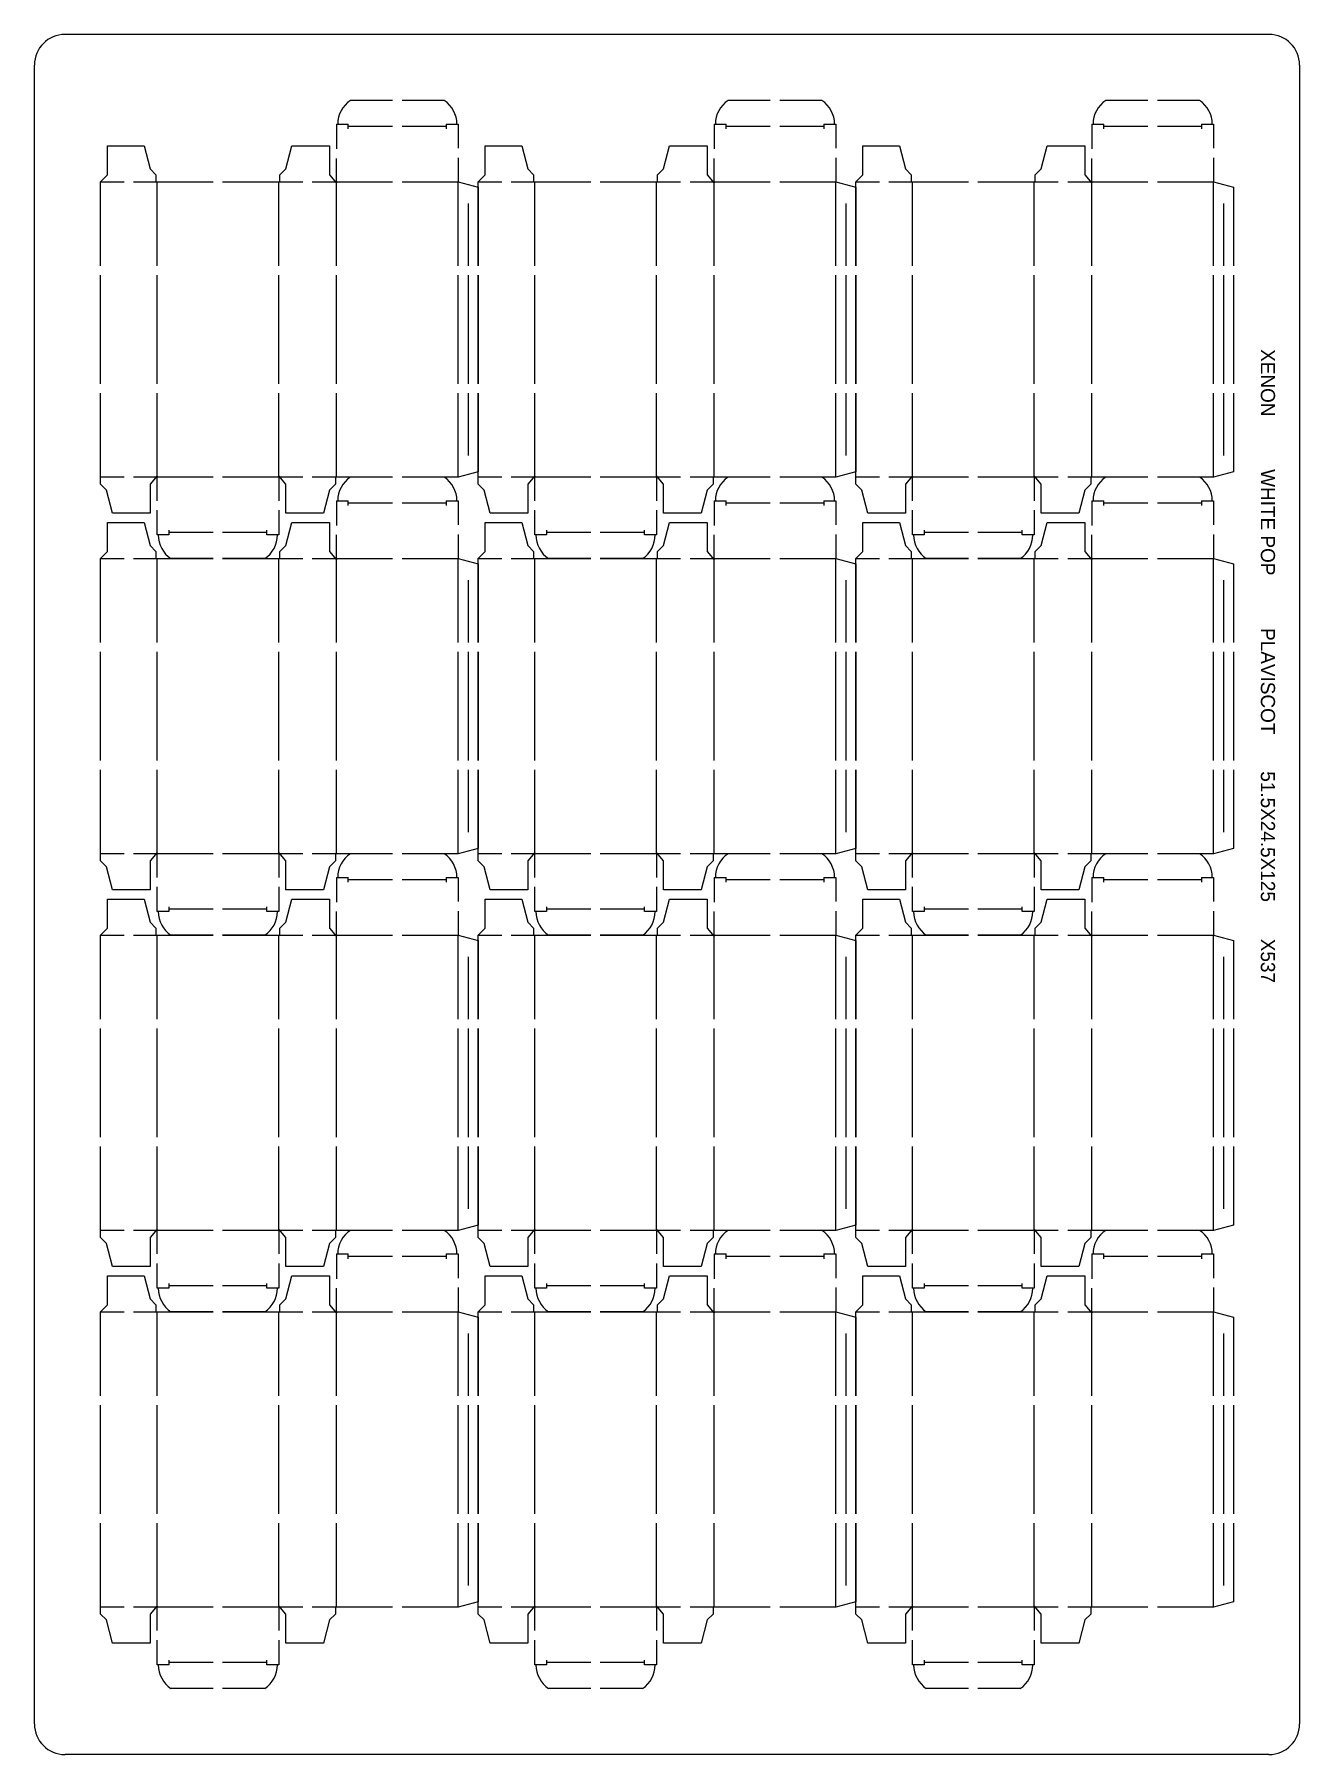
# Model space of a CAD drawing. Header units: inches. Extents: x 474 to 1010, y -484 to 244.
import ezdxf

# ---------------------------------------------------------------- set-up
doc = ezdxf.new("R2010")
doc.units = ezdxf.units.IN
doc.header["$MEASUREMENT"] = 0

msp = doc.modelspace()

# ---------------------------------------------------------------- linework, layer by layer
for p, q in [((996.68, 244.03), (486.68, 244.03)), ((473.68, -471.47), (473.68, 231.03)), ((1009.68, 231.03), (1009.68, -471.47)), ((625.43, 216.03), (607.55, 216.03)), ((647.32, 216.03), (629.43, 216.03)), ((785.43, 216.03), (767.55, 216.03)), ((807.32, 216.03), (789.43, 216.03)), ((945.43, 216.03), (927.55, 216.03)), ((967.32, 216.03), (949.43, 216.03)), ((601.68, 206.03), (601.68, 195.53)), ((601.68, 206.03), (606.68, 206.03)), ((606.68, 204.03), (606.68, 206.03)), ((625.43, 205.03), (606.68, 205.03)), ((606.68, 205.03), (606.68, 205.03)), ((648.18, 205.03), (629.43, 205.03)), ((648.18, 206.03), (653.18, 206.03)), ((648.18, 206.03), (648.18, 204.03)), ((653.18, 206.03), (653.18, 195.78)), ((761.68, 206.03), (761.68, 195.53)), ((761.68, 206.03), (766.68, 206.03)), ((766.68, 204.03), (766.68, 206.03)), ((785.43, 205.03), (766.68, 205.03)), ((766.68, 205.03), (766.68, 205.03)), ((808.18, 205.03), (789.43, 205.03)), ((808.18, 206.03), (813.18, 206.03)), ((808.18, 206.03), (808.18, 204.03)), ((813.18, 206.03), (813.18, 195.78)), ((921.68, 206.03), (926.68, 206.03)), ((921.68, 206.03), (921.68, 195.53)), ((926.68, 204.03), (926.68, 206.03)), ((926.68, 205.03), (926.68, 205.03)), ((945.43, 205.03), (926.68, 205.03)), ((968.18, 205.03), (949.43, 205.03)), ((968.18, 206.03), (968.18, 204.03)), ((968.18, 206.03), (973.18, 206.03)), ((973.18, 206.03), (973.18, 195.78)), ((504.68, 196.78), (520.16, 196.78)), ((504.68, 184.53), (504.68, 196.78)), ((520.16, 196.78), (522.68, 187.03)), ((580.18, 187.03), (582.71, 196.78)), ((582.71, 196.78), (598.68, 196.78)), ((598.68, 196.78), (598.68, 184.53)), ((664.68, 196.78), (680.16, 196.78)), ((664.68, 184.53), (664.68, 196.78)), ((680.16, 196.78), (682.68, 187.03)), ((740.18, 187.03), (742.71, 196.78)), ((742.71, 196.78), (758.68, 196.78)), ((758.68, 196.78), (758.68, 184.53)), ((824.68, 184.53), (824.68, 196.78)), ((824.68, 196.78), (840.16, 196.78)), ((840.16, 196.78), (842.68, 187.03)), ((900.18, 187.03), (902.71, 196.78)), ((902.71, 196.78), (918.68, 196.78)), ((918.68, 196.78), (918.68, 184.53)), ((601.68, 181.03), (601.68, 191.53)), ((653.18, 191.78), (653.18, 181.53)), ((761.68, 181.03), (761.68, 191.53)), ((813.18, 191.78), (813.18, 181.53)), ((921.68, 181.03), (921.68, 191.53)), ((973.18, 191.78), (973.18, 181.53)), ((501.68, 181.53), (504.68, 184.53)), ((522.68, 187.03), (525.18, 184.53)), ((525.18, 184.53), (525.18, 181.53)), ((577.68, 184.53), (580.18, 187.03)), ((577.68, 181.53), (577.68, 184.53)), ((598.68, 184.53), (601.68, 181.03)), ((661.68, 181.53), (664.68, 184.53)), ((682.68, 187.03), (685.18, 184.53)), ((685.18, 184.53), (685.18, 181.53)), ((737.68, 184.53), (740.18, 187.03)), ((737.68, 181.53), (737.68, 184.53)), ((758.68, 184.53), (761.68, 181.03)), ((821.68, 181.53), (824.68, 184.53)), ((842.68, 187.03), (845.18, 184.53)), ((845.18, 184.53), (845.18, 181.53)), ((897.68, 184.53), (900.18, 187.03)), ((897.68, 181.53), (897.68, 184.53)), ((918.68, 184.53), (921.68, 181.03)), ((501.68, 146.03), (501.68, 181.53)), ((501.68, 181.53), (511.68, 181.53)), ((515.68, 181.53), (525.68, 181.53)), ((525.68, 146.03), (525.68, 181.53)), ((525.68, 181.53), (549.43, 181.53)), ((553.43, 181.53), (577.18, 181.53)), ((577.18, 146.03), (577.18, 181.53)), ((577.18, 181.53), (587.43, 181.53)), ((591.43, 181.53), (601.68, 181.53)), ((601.68, 146.03), (601.68, 181.53)), ((601.68, 181.53), (625.43, 181.53)), ((629.43, 181.53), (653.18, 181.53)), ((653.18, 146.03), (653.18, 181.53)), ((653.18, 181.53), (661.68, 179.33)), ((661.68, 146.03), (661.68, 181.53)), ((661.68, 181.53), (671.68, 181.53)), ((661.68, 179.33), (661.68, 146.03)), ((675.68, 181.53), (685.68, 181.53)), ((685.68, 146.03), (685.68, 181.53)), ((685.68, 181.53), (709.43, 181.53)), ((713.43, 181.53), (737.18, 181.53)), ((737.18, 146.03), (737.18, 181.53)), ((737.18, 181.53), (747.43, 181.53)), ((751.43, 181.53), (761.68, 181.53)), ((761.68, 146.03), (761.68, 181.53)), ((761.68, 181.53), (785.43, 181.53)), ((789.43, 181.53), (813.18, 181.53)), ((813.18, 146.03), (813.18, 181.53)), ((813.18, 181.53), (821.68, 179.33)), ((821.68, 181.53), (831.68, 181.53)), ((821.68, 146.03), (821.68, 181.53)), ((821.68, 179.33), (821.68, 146.03)), ((835.68, 181.53), (845.68, 181.53)), ((845.68, 181.53), (869.43, 181.53)), ((845.68, 146.03), (845.68, 181.53)), ((873.43, 181.53), (897.18, 181.53)), ((897.18, 181.53), (907.43, 181.53)), ((897.18, 146.03), (897.18, 181.53)), ((911.43, 181.53), (921.68, 181.53)), ((921.68, 181.53), (945.43, 181.53)), ((921.68, 146.03), (921.68, 181.53)), ((949.43, 181.53), (973.18, 181.53)), ((973.18, 181.53), (981.68, 179.33)), ((973.18, 146.03), (973.18, 181.53)), ((981.68, 179.33), (981.68, 146.03)), ((657.43, 172.43), (657.43, 146.03)), ((817.43, 172.43), (817.43, 146.03)), ((977.43, 172.43), (977.43, 146.03)), ((501.68, 96.03), (501.68, 142.03)), ((525.68, 96.03), (525.68, 142.03)), ((577.18, 96.03), (577.18, 142.03)), ((601.68, 96.03), (601.68, 142.03)), ((653.18, 96.03), (653.18, 142.03)), ((657.43, 142.03), (657.43, 96.03)), ((661.68, 96.03), (661.68, 142.03)), ((661.68, 142.03), (661.68, 96.03)), ((685.68, 96.03), (685.68, 142.03)), ((737.18, 96.03), (737.18, 142.03)), ((761.68, 96.03), (761.68, 142.03)), ((813.18, 96.03), (813.18, 142.03)), ((817.43, 142.03), (817.43, 96.03)), ((821.68, 96.03), (821.68, 142.03)), ((821.68, 142.03), (821.68, 96.03)), ((845.68, 96.03), (845.68, 142.03)), ((897.18, 96.03), (897.18, 142.03)), ((921.68, 96.03), (921.68, 142.03)), ((973.18, 96.03), (973.18, 142.03)), ((977.43, 142.03), (977.43, 96.03)), ((981.68, 142.03), (981.68, 96.03)), ((501.68, 56.53), (501.68, 92.03)), ((525.68, 56.53), (525.68, 92.03)), ((577.18, 56.53), (577.18, 92.03)), ((601.68, 56.53), (601.68, 92.03)), ((653.18, 56.53), (653.18, 92.03)), ((657.43, 92.03), (657.43, 65.63)), ((661.68, 56.53), (661.68, 92.03)), ((661.68, 92.03), (661.68, 58.73)), ((685.68, 56.53), (685.68, 92.03)), ((737.18, 56.53), (737.18, 92.03)), ((761.68, 56.53), (761.68, 92.03)), ((813.18, 56.53), (813.18, 92.03)), ((817.43, 92.03), (817.43, 65.63)), ((821.68, 56.53), (821.68, 92.03)), ((821.68, 92.03), (821.68, 58.73)), ((845.68, 56.53), (845.68, 92.03)), ((897.18, 56.53), (897.18, 92.03)), ((921.68, 56.53), (921.68, 92.03)), ((973.18, 56.53), (973.18, 92.03)), ((977.43, 92.03), (977.43, 65.63)), ((981.68, 92.03), (981.68, 58.73)), ((661.68, 58.73), (653.18, 56.53)), ((821.68, 58.73), (813.18, 56.53)), ((981.68, 58.73), (973.18, 56.53)), ((511.68, 56.53), (501.68, 56.53)), ((501.68, 53.53), (501.68, 56.53)), ((504.18, 51.03), (501.68, 53.53)), ((506.71, 41.28), (504.18, 51.03)), ((525.68, 56.53), (515.68, 56.53)), ((525.68, 57.03), (522.68, 53.53)), ((522.68, 53.53), (522.68, 41.28)), ((525.68, 46.53), (525.68, 57.03)), ((549.43, 56.53), (525.68, 56.53)), ((577.18, 56.53), (553.43, 56.53)), ((577.18, 57.03), (577.18, 46.53)), ((580.18, 53.53), (577.18, 57.03)), ((587.43, 56.53), (577.18, 56.53)), ((580.18, 41.28), (580.18, 53.53)), ((601.68, 56.53), (591.43, 56.53)), ((598.68, 51.03), (596.16, 41.28)), ((601.18, 53.53), (598.68, 51.03)), ((601.18, 56.53), (601.18, 53.53)), ((625.43, 56.53), (601.68, 56.53)), ((625.43, 56.53), (607.55, 56.53)), ((653.18, 56.53), (629.43, 56.53)), ((647.32, 56.53), (629.43, 56.53)), ((671.68, 56.53), (661.68, 56.53)), ((661.68, 53.53), (661.68, 56.53)), ((664.18, 51.03), (661.68, 53.53)), ((666.71, 41.28), (664.18, 51.03)), ((685.68, 56.53), (675.68, 56.53)), ((685.68, 57.03), (682.68, 53.53)), ((682.68, 53.53), (682.68, 41.28)), ((685.68, 46.53), (685.68, 57.03)), ((709.43, 56.53), (685.68, 56.53)), ((737.18, 56.53), (713.43, 56.53)), ((737.18, 57.03), (737.18, 46.53)), ((740.18, 53.53), (737.18, 57.03)), ((747.43, 56.53), (737.18, 56.53)), ((740.18, 41.28), (740.18, 53.53)), ((761.68, 56.53), (751.43, 56.53)), ((758.68, 51.03), (756.16, 41.28)), ((761.18, 53.53), (758.68, 51.03)), ((761.18, 56.53), (761.18, 53.53)), ((785.43, 56.53), (761.68, 56.53)), ((785.43, 56.53), (767.55, 56.53)), ((813.18, 56.53), (789.43, 56.53)), ((807.32, 56.53), (789.43, 56.53)), ((821.68, 53.53), (821.68, 56.53)), ((831.68, 56.53), (821.68, 56.53)), ((824.18, 51.03), (821.68, 53.53)), ((826.71, 41.28), (824.18, 51.03)), ((845.68, 56.53), (835.68, 56.53)), ((845.68, 57.03), (842.68, 53.53)), ((842.68, 53.53), (842.68, 41.28)), ((845.68, 46.53), (845.68, 57.03)), ((869.43, 56.53), (845.68, 56.53)), ((897.18, 56.53), (873.43, 56.53)), ((900.18, 53.53), (897.18, 57.03)), ((897.18, 57.03), (897.18, 46.53)), ((907.43, 56.53), (897.18, 56.53)), ((900.18, 41.28), (900.18, 53.53)), ((921.68, 56.53), (911.43, 56.53)), ((918.68, 51.03), (916.16, 41.28)), ((921.18, 53.53), (918.68, 51.03)), ((921.18, 56.53), (921.18, 53.53)), ((945.43, 56.53), (921.68, 56.53)), ((945.43, 56.53), (927.55, 56.53)), ((973.18, 56.53), (949.43, 56.53)), ((967.32, 56.53), (949.43, 56.53)), ((601.68, 46.53), (601.68, 36.03)), ((601.68, 46.53), (606.68, 46.53)), ((606.68, 44.53), (606.68, 46.53)), ((625.43, 45.53), (606.68, 45.53)), ((606.68, 45.53), (606.68, 45.53)), ((648.18, 45.53), (629.43, 45.53)), ((648.18, 46.53), (653.18, 46.53)), ((648.18, 46.53), (648.18, 44.53)), ((653.18, 46.53), (653.18, 36.28)), ((761.68, 46.53), (761.68, 36.03)), ((761.68, 46.53), (766.68, 46.53)), ((766.68, 44.53), (766.68, 46.53)), ((785.43, 45.53), (766.68, 45.53)), ((766.68, 45.53), (766.68, 45.53)), ((808.18, 45.53), (789.43, 45.53)), ((808.18, 46.53), (813.18, 46.53)), ((808.18, 46.53), (808.18, 44.53)), ((813.18, 46.53), (813.18, 36.28)), ((921.68, 46.53), (921.68, 36.03)), ((921.68, 46.53), (926.68, 46.53)), ((926.68, 44.53), (926.68, 46.53)), ((945.43, 45.53), (926.68, 45.53)), ((926.68, 45.53), (926.68, 45.53)), ((968.18, 45.53), (949.43, 45.53)), ((968.18, 46.53), (973.18, 46.53)), ((968.18, 46.53), (968.18, 44.53)), ((973.18, 46.53), (973.18, 36.28)), ((504.68, 37.28), (520.16, 37.28)), ((504.68, 25.03), (504.68, 37.28)), ((522.68, 41.28), (506.71, 41.28)), ((520.16, 37.28), (522.68, 27.53)), ((525.68, 32.03), (525.68, 42.53)), ((577.18, 42.53), (577.18, 32.03)), ((596.16, 41.28), (580.18, 41.28)), ((580.18, 27.53), (582.71, 37.28)), ((582.71, 37.28), (598.68, 37.28)), ((598.68, 37.28), (598.68, 25.03)), ((664.68, 37.28), (680.16, 37.28)), ((664.68, 25.03), (664.68, 37.28)), ((682.68, 41.28), (666.71, 41.28)), ((680.16, 37.28), (682.68, 27.53)), ((685.68, 32.03), (685.68, 42.53)), ((737.18, 42.53), (737.18, 32.03)), ((756.16, 41.28), (740.18, 41.28)), ((740.18, 27.53), (742.71, 37.28)), ((742.71, 37.28), (758.68, 37.28)), ((758.68, 37.28), (758.68, 25.03)), ((824.68, 37.28), (840.16, 37.28)), ((824.68, 25.03), (824.68, 37.28)), ((842.68, 41.28), (826.71, 41.28)), ((840.16, 37.28), (842.68, 27.53)), ((845.68, 32.03), (845.68, 42.53)), ((897.18, 42.53), (897.18, 32.03)), ((916.16, 41.28), (900.18, 41.28)), ((900.18, 27.53), (902.71, 37.28)), ((902.71, 37.28), (918.68, 37.28)), ((918.68, 37.28), (918.68, 25.03)), ((530.68, 32.03), (525.68, 32.03)), ((530.68, 34.03), (530.68, 32.03)), ((549.43, 33.03), (530.68, 33.03)), ((572.18, 33.03), (553.43, 33.03)), ((572.18, 32.03), (572.18, 34.03)), ((577.18, 32.03), (572.18, 32.03)), ((601.68, 21.53), (601.68, 32.03)), ((653.18, 32.28), (653.18, 22.03)), ((690.68, 32.03), (685.68, 32.03)), ((690.68, 34.03), (690.68, 32.03)), ((709.43, 33.03), (690.68, 33.03)), ((732.18, 33.03), (713.43, 33.03)), ((732.18, 32.03), (732.18, 34.03)), ((737.18, 32.03), (732.18, 32.03)), ((761.68, 21.53), (761.68, 32.03)), ((813.18, 32.28), (813.18, 22.03)), ((850.68, 32.03), (845.68, 32.03)), ((850.68, 34.03), (850.68, 32.03)), ((869.43, 33.03), (850.68, 33.03)), ((892.18, 33.03), (873.43, 33.03)), ((892.18, 32.03), (892.18, 34.03)), ((897.18, 32.03), (892.18, 32.03)), ((921.68, 21.53), (921.68, 32.03)), ((973.18, 32.28), (973.18, 22.03)), ((501.68, 22.03), (504.68, 25.03)), ((501.68, -13.47), (501.68, 22.03)), ((501.68, 22.03), (511.68, 22.03)), ((515.68, 22.03), (525.68, 22.03)), ((522.68, 27.53), (525.18, 25.03)), ((525.18, 25.03), (525.18, 22.03)), ((525.68, -13.47), (525.68, 22.03)), ((525.68, 22.03), (549.43, 22.03)), ((549.43, 22.03), (531.55, 22.03)), ((571.32, 22.03), (553.43, 22.03)), ((553.43, 22.03), (577.18, 22.03)), ((577.18, -13.47), (577.18, 22.03)), ((577.18, 22.03), (587.43, 22.03)), ((577.68, 25.03), (580.18, 27.53)), ((577.68, 22.03), (577.68, 25.03)), ((591.43, 22.03), (601.68, 22.03)), ((598.68, 25.03), (601.68, 21.53)), ((601.68, -13.47), (601.68, 22.03)), ((601.68, 22.03), (625.43, 22.03)), ((629.43, 22.03), (653.18, 22.03)), ((653.18, -13.47), (653.18, 22.03)), ((653.18, 22.03), (661.68, 19.83)), ((661.68, 22.03), (664.68, 25.03)), ((661.68, -13.47), (661.68, 22.03)), ((661.68, 22.03), (671.68, 22.03)), ((675.68, 22.03), (685.68, 22.03)), ((682.68, 27.53), (685.18, 25.03)), ((685.18, 25.03), (685.18, 22.03)), ((685.68, -13.47), (685.68, 22.03)), ((685.68, 22.03), (709.43, 22.03)), ((709.43, 22.03), (691.55, 22.03)), ((731.32, 22.03), (713.43, 22.03)), ((713.43, 22.03), (737.18, 22.03)), ((737.18, -13.47), (737.18, 22.03)), ((737.18, 22.03), (747.43, 22.03)), ((737.68, 25.03), (740.18, 27.53)), ((737.68, 22.03), (737.68, 25.03)), ((751.43, 22.03), (761.68, 22.03)), ((758.68, 25.03), (761.68, 21.53)), ((761.68, -13.47), (761.68, 22.03)), ((761.68, 22.03), (785.43, 22.03)), ((789.43, 22.03), (813.18, 22.03)), ((813.18, -13.47), (813.18, 22.03)), ((813.18, 22.03), (821.68, 19.83)), ((821.68, 22.03), (824.68, 25.03)), ((821.68, -13.47), (821.68, 22.03)), ((821.68, 22.03), (831.68, 22.03)), ((835.68, 22.03), (845.68, 22.03)), ((842.68, 27.53), (845.18, 25.03)), ((845.18, 25.03), (845.18, 22.03)), ((845.68, -13.47), (845.68, 22.03)), ((845.68, 22.03), (869.43, 22.03)), ((869.43, 22.03), (851.55, 22.03)), ((891.32, 22.03), (873.43, 22.03)), ((873.43, 22.03), (897.18, 22.03)), ((897.18, -13.47), (897.18, 22.03)), ((897.18, 22.03), (907.43, 22.03)), ((897.68, 25.03), (900.18, 27.53)), ((897.68, 22.03), (897.68, 25.03)), ((911.43, 22.03), (921.68, 22.03)), ((918.68, 25.03), (921.68, 21.53)), ((921.68, -13.47), (921.68, 22.03)), ((921.68, 22.03), (945.43, 22.03)), ((949.43, 22.03), (973.18, 22.03)), ((973.18, -13.47), (973.18, 22.03)), ((973.18, 22.03), (981.68, 19.83)), ((661.68, 19.83), (661.68, -13.47)), ((821.68, 19.83), (821.68, -13.47)), ((981.68, 19.83), (981.68, -13.47)), ((657.43, 12.93), (657.43, -13.47)), ((817.43, 12.93), (817.43, -13.47)), ((977.43, 12.93), (977.43, -13.47)), ((501.68, -63.47), (501.68, -17.47)), ((525.68, -63.47), (525.68, -17.47)), ((577.18, -63.47), (577.18, -17.47)), ((601.68, -63.47), (601.68, -17.47)), ((653.18, -63.47), (653.18, -17.47)), ((657.43, -17.47), (657.43, -63.47)), ((661.68, -63.47), (661.68, -17.47)), ((661.68, -17.47), (661.68, -63.47)), ((685.68, -63.47), (685.68, -17.47)), ((737.18, -63.47), (737.18, -17.47)), ((761.68, -63.47), (761.68, -17.47)), ((813.18, -63.47), (813.18, -17.47)), ((817.43, -17.47), (817.43, -63.47)), ((821.68, -63.47), (821.68, -17.47)), ((821.68, -17.47), (821.68, -63.47)), ((845.68, -63.47), (845.68, -17.47)), ((897.18, -63.47), (897.18, -17.47)), ((921.68, -63.47), (921.68, -17.47)), ((973.18, -63.47), (973.18, -17.47)), ((977.43, -17.47), (977.43, -63.47)), ((981.68, -17.47), (981.68, -63.47)), ((501.68, -102.97), (501.68, -67.47)), ((525.68, -102.97), (525.68, -67.47)), ((577.18, -102.97), (577.18, -67.47)), ((601.68, -102.97), (601.68, -67.47)), ((653.18, -102.97), (653.18, -67.47)), ((657.43, -67.47), (657.43, -93.87)), ((661.68, -102.97), (661.68, -67.47)), ((661.68, -67.47), (661.68, -100.77)), ((685.68, -102.97), (685.68, -67.47)), ((737.18, -102.97), (737.18, -67.47)), ((761.68, -102.97), (761.68, -67.47)), ((813.18, -102.97), (813.18, -67.47)), ((817.43, -67.47), (817.43, -93.87)), ((821.68, -102.97), (821.68, -67.47)), ((821.68, -67.47), (821.68, -100.77)), ((845.68, -102.97), (845.68, -67.47)), ((897.18, -102.97), (897.18, -67.47)), ((921.68, -102.97), (921.68, -67.47)), ((973.18, -102.97), (973.18, -67.47)), ((977.43, -67.47), (977.43, -93.87)), ((981.68, -67.47), (981.68, -100.77)), ((661.68, -100.77), (653.18, -102.97)), ((821.68, -100.77), (813.18, -102.97)), ((981.68, -100.77), (973.18, -102.97)), ((511.68, -102.97), (501.68, -102.97)), ((501.68, -105.97), (501.68, -102.97)), ((504.18, -108.47), (501.68, -105.97)), ((506.71, -118.22), (504.18, -108.47)), ((525.68, -102.97), (515.68, -102.97)), ((525.68, -102.47), (522.68, -105.97)), ((522.68, -105.97), (522.68, -118.22)), ((525.68, -112.97), (525.68, -102.47)), ((549.43, -102.97), (525.68, -102.97)), ((577.18, -102.97), (553.43, -102.97)), ((577.18, -102.47), (577.18, -112.97)), ((580.18, -105.97), (577.18, -102.47)), ((587.43, -102.97), (577.18, -102.97)), ((580.18, -118.22), (580.18, -105.97)), ((601.68, -102.97), (591.43, -102.97)), ((598.68, -108.47), (596.16, -118.22)), ((601.18, -105.97), (598.68, -108.47)), ((601.18, -102.97), (601.18, -105.97)), ((625.43, -102.97), (601.68, -102.97)), ((625.43, -102.97), (607.55, -102.97)), ((653.18, -102.97), (629.43, -102.97)), ((647.32, -102.97), (629.43, -102.97)), ((671.68, -102.97), (661.68, -102.97)), ((661.68, -105.97), (661.68, -102.97)), ((664.18, -108.47), (661.68, -105.97)), ((666.71, -118.22), (664.18, -108.47)), ((685.68, -102.97), (675.68, -102.97)), ((685.68, -102.47), (682.68, -105.97)), ((682.68, -105.97), (682.68, -118.22)), ((685.68, -112.97), (685.68, -102.47)), ((709.43, -102.97), (685.68, -102.97)), ((737.18, -102.97), (713.43, -102.97)), ((737.18, -102.47), (737.18, -112.97)), ((740.18, -105.97), (737.18, -102.47)), ((747.43, -102.97), (737.18, -102.97)), ((740.18, -118.22), (740.18, -105.97)), ((761.68, -102.97), (751.43, -102.97)), ((758.68, -108.47), (756.16, -118.22)), ((761.18, -105.97), (758.68, -108.47)), ((761.18, -102.97), (761.18, -105.97)), ((785.43, -102.97), (761.68, -102.97)), ((785.43, -102.97), (767.55, -102.97)), ((813.18, -102.97), (789.43, -102.97)), ((807.32, -102.97), (789.43, -102.97)), ((831.68, -102.97), (821.68, -102.97)), ((821.68, -105.97), (821.68, -102.97)), ((824.18, -108.47), (821.68, -105.97)), ((826.71, -118.22), (824.18, -108.47)), ((845.68, -102.97), (835.68, -102.97)), ((845.68, -102.47), (842.68, -105.97)), ((842.68, -105.97), (842.68, -118.22)), ((845.68, -112.97), (845.68, -102.47)), ((869.43, -102.97), (845.68, -102.97)), ((897.18, -102.97), (873.43, -102.97)), ((897.18, -102.47), (897.18, -112.97)), ((900.18, -105.97), (897.18, -102.47)), ((907.43, -102.97), (897.18, -102.97)), ((900.18, -118.22), (900.18, -105.97)), ((921.68, -102.97), (911.43, -102.97)), ((918.68, -108.47), (916.16, -118.22)), ((921.18, -105.97), (918.68, -108.47)), ((921.18, -102.97), (921.18, -105.97)), ((945.43, -102.97), (921.68, -102.97)), ((945.43, -102.97), (927.55, -102.97)), ((973.18, -102.97), (949.43, -102.97)), ((967.32, -102.97), (949.43, -102.97)), ((601.68, -112.97), (601.68, -123.47)), ((601.68, -112.97), (606.68, -112.97)), ((606.68, -114.97), (606.68, -112.97)), ((625.43, -113.97), (606.68, -113.97)), ((606.68, -113.97), (606.68, -113.97)), ((648.18, -113.97), (629.43, -113.97)), ((648.18, -112.97), (653.18, -112.97)), ((648.18, -112.97), (648.18, -114.97)), ((653.18, -112.97), (653.18, -123.22)), ((761.68, -112.97), (761.68, -123.47)), ((761.68, -112.97), (766.68, -112.97)), ((766.68, -114.97), (766.68, -112.97)), ((785.43, -113.97), (766.68, -113.97)), ((766.68, -113.97), (766.68, -113.97)), ((808.18, -113.97), (789.43, -113.97)), ((808.18, -112.97), (813.18, -112.97)), ((808.18, -112.97), (808.18, -114.97)), ((813.18, -112.97), (813.18, -123.22)), ((921.68, -112.97), (921.68, -123.47)), ((921.68, -112.97), (926.68, -112.97)), ((926.68, -114.97), (926.68, -112.97)), ((945.43, -113.97), (926.68, -113.97)), ((926.68, -113.97), (926.68, -113.97)), ((968.18, -113.97), (949.43, -113.97)), ((968.18, -112.97), (973.18, -112.97)), ((968.18, -112.97), (968.18, -114.97)), ((973.18, -112.97), (973.18, -123.22)), ((504.68, -122.22), (520.16, -122.22)), ((504.68, -134.47), (504.68, -122.22)), ((522.68, -118.22), (506.71, -118.22)), ((520.16, -122.22), (522.68, -131.97)), ((525.68, -127.47), (525.68, -116.97)), ((577.18, -116.97), (577.18, -127.47)), ((596.16, -118.22), (580.18, -118.22)), ((580.18, -131.97), (582.71, -122.22)), ((582.71, -122.22), (598.68, -122.22)), ((598.68, -122.22), (598.68, -134.47)), ((664.68, -122.22), (680.16, -122.22)), ((664.68, -134.47), (664.68, -122.22)), ((682.68, -118.22), (666.71, -118.22)), ((680.16, -122.22), (682.68, -131.97)), ((685.68, -127.47), (685.68, -116.97)), ((737.18, -116.97), (737.18, -127.47)), ((756.16, -118.22), (740.18, -118.22)), ((740.18, -131.97), (742.71, -122.22)), ((742.71, -122.22), (758.68, -122.22)), ((758.68, -122.22), (758.68, -134.47)), ((824.68, -122.22), (840.16, -122.22)), ((824.68, -134.47), (824.68, -122.22)), ((842.68, -118.22), (826.71, -118.22)), ((840.16, -122.22), (842.68, -131.97)), ((845.68, -127.47), (845.68, -116.97)), ((897.18, -116.97), (897.18, -127.47)), ((916.16, -118.22), (900.18, -118.22)), ((900.18, -131.97), (902.71, -122.22)), ((902.71, -122.22), (918.68, -122.22)), ((918.68, -122.22), (918.68, -134.47)), ((530.68, -127.47), (525.68, -127.47)), ((530.68, -125.47), (530.68, -127.47)), ((549.43, -126.47), (530.68, -126.47)), ((572.18, -126.47), (553.43, -126.47)), ((572.18, -127.47), (572.18, -125.47)), ((577.18, -127.47), (572.18, -127.47)), ((601.68, -137.97), (601.68, -127.47)), ((653.18, -127.22), (653.18, -137.47)), ((690.68, -127.47), (685.68, -127.47)), ((690.68, -125.47), (690.68, -127.47)), ((709.43, -126.47), (690.68, -126.47)), ((732.18, -126.47), (713.43, -126.47)), ((732.18, -127.47), (732.18, -125.47)), ((737.18, -127.47), (732.18, -127.47)), ((761.68, -137.97), (761.68, -127.47)), ((813.18, -127.22), (813.18, -137.47)), ((850.68, -127.47), (845.68, -127.47)), ((850.68, -125.47), (850.68, -127.47)), ((869.43, -126.47), (850.68, -126.47)), ((892.18, -126.47), (873.43, -126.47)), ((892.18, -127.47), (892.18, -125.47)), ((897.18, -127.47), (892.18, -127.47)), ((921.68, -137.97), (921.68, -127.47)), ((973.18, -127.22), (973.18, -137.47)), ((501.68, -137.47), (504.68, -134.47)), ((501.68, -172.97), (501.68, -137.47)), ((501.68, -137.47), (511.68, -137.47)), ((515.68, -137.47), (525.68, -137.47)), ((522.68, -131.97), (525.18, -134.47)), ((525.18, -134.47), (525.18, -137.47)), ((525.68, -172.97), (525.68, -137.47)), ((525.68, -137.47), (549.43, -137.47)), ((549.43, -137.47), (531.55, -137.47)), ((571.32, -137.47), (553.43, -137.47)), ((553.43, -137.47), (577.18, -137.47)), ((577.18, -172.97), (577.18, -137.47)), ((577.18, -137.47), (587.43, -137.47)), ((577.68, -134.47), (580.18, -131.97)), ((577.68, -137.47), (577.68, -134.47)), ((591.43, -137.47), (601.68, -137.47)), ((598.68, -134.47), (601.68, -137.97)), ((601.68, -172.97), (601.68, -137.47)), ((601.68, -137.47), (625.43, -137.47)), ((629.43, -137.47), (653.18, -137.47)), ((653.18, -172.97), (653.18, -137.47)), ((653.18, -137.47), (661.68, -139.67)), ((661.68, -137.47), (664.68, -134.47)), ((661.68, -172.97), (661.68, -137.47)), ((661.68, -137.47), (671.68, -137.47)), ((675.68, -137.47), (685.68, -137.47)), ((682.68, -131.97), (685.18, -134.47)), ((685.18, -134.47), (685.18, -137.47)), ((685.68, -172.97), (685.68, -137.47)), ((685.68, -137.47), (709.43, -137.47)), ((709.43, -137.47), (691.55, -137.47)), ((731.32, -137.47), (713.43, -137.47)), ((713.43, -137.47), (737.18, -137.47)), ((737.18, -172.97), (737.18, -137.47)), ((737.18, -137.47), (747.43, -137.47)), ((737.68, -134.47), (740.18, -131.97)), ((737.68, -137.47), (737.68, -134.47)), ((751.43, -137.47), (761.68, -137.47)), ((758.68, -134.47), (761.68, -137.97)), ((761.68, -172.97), (761.68, -137.47)), ((761.68, -137.47), (785.43, -137.47)), ((789.43, -137.47), (813.18, -137.47)), ((813.18, -172.97), (813.18, -137.47)), ((813.18, -137.47), (821.68, -139.67)), ((821.68, -137.47), (824.68, -134.47)), ((821.68, -172.97), (821.68, -137.47)), ((821.68, -137.47), (831.68, -137.47)), ((835.68, -137.47), (845.68, -137.47)), ((842.68, -131.97), (845.18, -134.47)), ((845.18, -134.47), (845.18, -137.47)), ((845.68, -172.97), (845.68, -137.47)), ((845.68, -137.47), (869.43, -137.47)), ((869.43, -137.47), (851.55, -137.47)), ((891.32, -137.47), (873.43, -137.47)), ((873.43, -137.47), (897.18, -137.47)), ((897.18, -172.97), (897.18, -137.47)), ((897.18, -137.47), (907.43, -137.47)), ((897.68, -134.47), (900.18, -131.97)), ((897.68, -137.47), (897.68, -134.47)), ((911.43, -137.47), (921.68, -137.47)), ((918.68, -134.47), (921.68, -137.97)), ((921.68, -172.97), (921.68, -137.47)), ((921.68, -137.47), (945.43, -137.47)), ((949.43, -137.47), (973.18, -137.47)), ((973.18, -172.97), (973.18, -137.47)), ((973.18, -137.47), (981.68, -139.67)), ((661.68, -139.67), (661.68, -172.97)), ((821.68, -139.67), (821.68, -172.97)), ((981.68, -139.67), (981.68, -172.97)), ((657.43, -146.57), (657.43, -172.97)), ((817.43, -146.57), (817.43, -172.97)), ((977.43, -146.57), (977.43, -172.97)), ((501.68, -222.97), (501.68, -176.97)), ((525.68, -222.97), (525.68, -176.97)), ((577.18, -222.97), (577.18, -176.97)), ((601.68, -222.97), (601.68, -176.97)), ((653.18, -222.97), (653.18, -176.97)), ((657.43, -176.97), (657.43, -222.97)), ((661.68, -222.97), (661.68, -176.97)), ((661.68, -176.97), (661.68, -222.97)), ((685.68, -222.97), (685.68, -176.97)), ((737.18, -222.97), (737.18, -176.97)), ((761.68, -222.97), (761.68, -176.97)), ((813.18, -222.97), (813.18, -176.97)), ((817.43, -176.97), (817.43, -222.97)), ((821.68, -222.97), (821.68, -176.97)), ((821.68, -176.97), (821.68, -222.97)), ((845.68, -222.97), (845.68, -176.97)), ((897.18, -222.97), (897.18, -176.97)), ((921.68, -222.97), (921.68, -176.97)), ((973.18, -222.97), (973.18, -176.97)), ((977.43, -176.97), (977.43, -222.97)), ((981.68, -176.97), (981.68, -222.97)), ((501.68, -262.47), (501.68, -226.97)), ((525.68, -262.47), (525.68, -226.97)), ((577.18, -262.47), (577.18, -226.97)), ((601.68, -262.47), (601.68, -226.97)), ((653.18, -262.47), (653.18, -226.97)), ((657.43, -226.97), (657.43, -253.37)), ((661.68, -262.47), (661.68, -226.97)), ((661.68, -226.97), (661.68, -260.27)), ((685.68, -262.47), (685.68, -226.97)), ((737.18, -262.47), (737.18, -226.97)), ((761.68, -262.47), (761.68, -226.97)), ((813.18, -262.47), (813.18, -226.97)), ((817.43, -226.97), (817.43, -253.37)), ((821.68, -262.47), (821.68, -226.97)), ((821.68, -226.97), (821.68, -260.27)), ((845.68, -262.47), (845.68, -226.97)), ((897.18, -262.47), (897.18, -226.97)), ((921.68, -262.47), (921.68, -226.97)), ((973.18, -262.47), (973.18, -226.97)), ((977.43, -226.97), (977.43, -253.37)), ((981.68, -226.97), (981.68, -260.27)), ((525.68, -261.97), (522.68, -265.47)), ((525.68, -272.47), (525.68, -261.97)), ((577.18, -261.97), (577.18, -272.47)), ((580.18, -265.47), (577.18, -261.97)), ((661.68, -260.27), (653.18, -262.47)), ((685.68, -261.97), (682.68, -265.47)), ((685.68, -272.47), (685.68, -261.97)), ((737.18, -261.97), (737.18, -272.47)), ((740.18, -265.47), (737.18, -261.97)), ((821.68, -260.27), (813.18, -262.47)), ((845.68, -261.97), (842.68, -265.47)), ((845.68, -272.47), (845.68, -261.97)), ((897.18, -261.97), (897.18, -272.47)), ((900.18, -265.47), (897.18, -261.97)), ((981.68, -260.27), (973.18, -262.47)), ((511.68, -262.47), (501.68, -262.47)), ((501.68, -265.47), (501.68, -262.47)), ((504.18, -267.97), (501.68, -265.47)), ((506.71, -277.72), (504.18, -267.97)), ((525.68, -262.47), (515.68, -262.47)), ((522.68, -265.47), (522.68, -277.72)), ((549.43, -262.47), (525.68, -262.47)), ((577.18, -262.47), (553.43, -262.47)), ((587.43, -262.47), (577.18, -262.47)), ((580.18, -277.72), (580.18, -265.47)), ((601.68, -262.47), (591.43, -262.47)), ((598.68, -267.97), (596.16, -277.72)), ((601.18, -265.47), (598.68, -267.97)), ((601.18, -262.47), (601.18, -265.47)), ((625.43, -262.47), (601.68, -262.47)), ((625.43, -262.47), (607.55, -262.47)), ((653.18, -262.47), (629.43, -262.47)), ((647.32, -262.47), (629.43, -262.47)), ((671.68, -262.47), (661.68, -262.47)), ((661.68, -265.47), (661.68, -262.47)), ((664.18, -267.97), (661.68, -265.47)), ((666.71, -277.72), (664.18, -267.97)), ((685.68, -262.47), (675.68, -262.47)), ((682.68, -265.47), (682.68, -277.72)), ((709.43, -262.47), (685.68, -262.47)), ((737.18, -262.47), (713.43, -262.47)), ((747.43, -262.47), (737.18, -262.47)), ((740.18, -277.72), (740.18, -265.47)), ((761.68, -262.47), (751.43, -262.47)), ((758.68, -267.97), (756.16, -277.72)), ((761.18, -265.47), (758.68, -267.97)), ((761.18, -262.47), (761.18, -265.47)), ((785.43, -262.47), (761.68, -262.47)), ((785.43, -262.47), (767.55, -262.47)), ((813.18, -262.47), (789.43, -262.47)), ((807.32, -262.47), (789.43, -262.47)), ((831.68, -262.47), (821.68, -262.47)), ((821.68, -265.47), (821.68, -262.47)), ((824.18, -267.97), (821.68, -265.47)), ((826.71, -277.72), (824.18, -267.97)), ((845.68, -262.47), (835.68, -262.47)), ((842.68, -265.47), (842.68, -277.72)), ((869.43, -262.47), (845.68, -262.47)), ((897.18, -262.47), (873.43, -262.47)), ((907.43, -262.47), (897.18, -262.47)), ((900.18, -277.72), (900.18, -265.47)), ((921.68, -262.47), (911.43, -262.47)), ((918.68, -267.97), (916.16, -277.72)), ((921.18, -265.47), (918.68, -267.97)), ((921.18, -262.47), (921.18, -265.47)), ((945.43, -262.47), (921.68, -262.47)), ((945.43, -262.47), (927.55, -262.47)), ((973.18, -262.47), (949.43, -262.47)), ((967.32, -262.47), (949.43, -262.47)), ((525.68, -286.97), (525.68, -276.47)), ((577.18, -276.47), (577.18, -286.97)), ((601.68, -272.47), (601.68, -282.97)), ((601.68, -272.47), (606.68, -272.47)), ((606.68, -274.47), (606.68, -272.47)), ((625.43, -273.47), (606.68, -273.47)), ((606.68, -273.47), (606.68, -273.47)), ((648.18, -273.47), (629.43, -273.47)), ((648.18, -272.47), (653.18, -272.47)), ((648.18, -272.47), (648.18, -274.47)), ((653.18, -272.47), (653.18, -282.72)), ((685.68, -286.97), (685.68, -276.47)), ((737.18, -276.47), (737.18, -286.97)), ((761.68, -272.47), (761.68, -282.97)), ((761.68, -272.47), (766.68, -272.47)), ((766.68, -274.47), (766.68, -272.47)), ((785.43, -273.47), (766.68, -273.47)), ((766.68, -273.47), (766.68, -273.47)), ((808.18, -273.47), (789.43, -273.47)), ((808.18, -272.47), (813.18, -272.47)), ((808.18, -272.47), (808.18, -274.47)), ((813.18, -272.47), (813.18, -282.72)), ((845.68, -286.97), (845.68, -276.47)), ((897.18, -276.47), (897.18, -286.97)), ((921.68, -272.47), (921.68, -282.97)), ((921.68, -272.47), (926.68, -272.47)), ((926.68, -274.47), (926.68, -272.47)), ((945.43, -273.47), (926.68, -273.47)), ((926.68, -273.47), (926.68, -273.47)), ((968.18, -273.47), (949.43, -273.47)), ((968.18, -272.47), (973.18, -272.47)), ((968.18, -272.47), (968.18, -274.47)), ((973.18, -272.47), (973.18, -282.72)), ((504.68, -281.72), (520.16, -281.72)), ((504.68, -293.97), (504.68, -281.72)), ((522.68, -277.72), (506.71, -277.72)), ((520.16, -281.72), (522.68, -291.47)), ((596.16, -277.72), (580.18, -277.72)), ((580.18, -291.47), (582.71, -281.72)), ((582.71, -281.72), (598.68, -281.72)), ((598.68, -281.72), (598.68, -293.97)), ((664.68, -281.72), (680.16, -281.72)), ((664.68, -293.97), (664.68, -281.72)), ((682.68, -277.72), (666.71, -277.72)), ((680.16, -281.72), (682.68, -291.47)), ((756.16, -277.72), (740.18, -277.72)), ((740.18, -291.47), (742.71, -281.72)), ((742.71, -281.72), (758.68, -281.72)), ((758.68, -281.72), (758.68, -293.97)), ((824.68, -281.72), (840.16, -281.72)), ((824.68, -293.97), (824.68, -281.72)), ((842.68, -277.72), (826.71, -277.72)), ((840.16, -281.72), (842.68, -291.47)), ((916.16, -277.72), (900.18, -277.72)), ((900.18, -291.47), (902.71, -281.72)), ((902.71, -281.72), (918.68, -281.72)), ((918.68, -281.72), (918.68, -293.97)), ((530.68, -286.97), (525.68, -286.97)), ((530.68, -284.97), (530.68, -286.97)), ((549.43, -285.97), (530.68, -285.97)), ((572.18, -285.97), (553.43, -285.97)), ((572.18, -286.97), (572.18, -284.97)), ((577.18, -286.97), (572.18, -286.97)), ((601.68, -297.47), (601.68, -286.97)), ((653.18, -286.72), (653.18, -296.97)), ((690.68, -286.97), (685.68, -286.97)), ((690.68, -284.97), (690.68, -286.97)), ((709.43, -285.97), (690.68, -285.97)), ((732.18, -285.97), (713.43, -285.97)), ((732.18, -286.97), (732.18, -284.97)), ((737.18, -286.97), (732.18, -286.97)), ((761.68, -297.47), (761.68, -286.97)), ((813.18, -286.72), (813.18, -296.97)), ((850.68, -286.97), (845.68, -286.97)), ((850.68, -284.97), (850.68, -286.97)), ((869.43, -285.97), (850.68, -285.97)), ((892.18, -285.97), (873.43, -285.97)), ((892.18, -286.97), (892.18, -284.97)), ((897.18, -286.97), (892.18, -286.97)), ((921.68, -297.47), (921.68, -286.97)), ((973.18, -286.72), (973.18, -296.97)), ((501.68, -296.97), (504.68, -293.97)), ((501.68, -332.47), (501.68, -296.97)), ((501.68, -296.97), (511.68, -296.97)), ((515.68, -296.97), (525.68, -296.97)), ((522.68, -291.47), (525.18, -293.97)), ((525.18, -293.97), (525.18, -296.97)), ((525.68, -332.47), (525.68, -296.97)), ((525.68, -296.97), (549.43, -296.97)), ((549.43, -296.97), (531.55, -296.97)), ((571.32, -296.97), (553.43, -296.97)), ((553.43, -296.97), (577.18, -296.97)), ((577.18, -332.47), (577.18, -296.97)), ((577.18, -296.97), (587.43, -296.97)), ((577.68, -293.97), (580.18, -291.47)), ((577.68, -296.97), (577.68, -293.97)), ((591.43, -296.97), (601.68, -296.97)), ((598.68, -293.97), (601.68, -297.47)), ((601.68, -332.47), (601.68, -296.97)), ((601.68, -296.97), (625.43, -296.97)), ((629.43, -296.97), (653.18, -296.97)), ((653.18, -332.47), (653.18, -296.97)), ((653.18, -296.97), (661.68, -299.17)), ((661.68, -296.97), (664.68, -293.97)), ((661.68, -332.47), (661.68, -296.97)), ((661.68, -296.97), (671.68, -296.97)), ((675.68, -296.97), (685.68, -296.97)), ((682.68, -291.47), (685.18, -293.97)), ((685.18, -293.97), (685.18, -296.97)), ((685.68, -332.47), (685.68, -296.97)), ((685.68, -296.97), (709.43, -296.97)), ((709.43, -296.97), (691.55, -296.97)), ((731.32, -296.97), (713.43, -296.97)), ((713.43, -296.97), (737.18, -296.97)), ((737.18, -332.47), (737.18, -296.97)), ((737.18, -296.97), (747.43, -296.97)), ((737.68, -293.97), (740.18, -291.47)), ((737.68, -296.97), (737.68, -293.97)), ((751.43, -296.97), (761.68, -296.97)), ((758.68, -293.97), (761.68, -297.47)), ((761.68, -332.47), (761.68, -296.97)), ((761.68, -296.97), (785.43, -296.97)), ((789.43, -296.97), (813.18, -296.97)), ((813.18, -332.47), (813.18, -296.97)), ((813.18, -296.97), (821.68, -299.17)), ((821.68, -296.97), (824.68, -293.97)), ((821.68, -332.47), (821.68, -296.97)), ((821.68, -296.97), (831.68, -296.97)), ((835.68, -296.97), (845.68, -296.97)), ((842.68, -291.47), (845.18, -293.97)), ((845.18, -293.97), (845.18, -296.97)), ((845.68, -332.47), (845.68, -296.97)), ((845.68, -296.97), (869.43, -296.97)), ((869.43, -296.97), (851.55, -296.97)), ((891.32, -296.97), (873.43, -296.97)), ((873.43, -296.97), (897.18, -296.97)), ((897.18, -332.47), (897.18, -296.97)), ((897.18, -296.97), (907.43, -296.97)), ((897.68, -293.97), (900.18, -291.47)), ((897.68, -296.97), (897.68, -293.97)), ((911.43, -296.97), (921.68, -296.97)), ((918.68, -293.97), (921.68, -297.47)), ((921.68, -332.47), (921.68, -296.97)), ((921.68, -296.97), (945.43, -296.97)), ((949.43, -296.97), (973.18, -296.97)), ((973.18, -332.47), (973.18, -296.97)), ((973.18, -296.97), (981.68, -299.17)), ((661.68, -299.17), (661.68, -332.47)), ((821.68, -299.17), (821.68, -332.47)), ((981.68, -299.17), (981.68, -332.47)), ((657.43, -306.07), (657.43, -332.47)), ((817.43, -306.07), (817.43, -332.47)), ((977.43, -306.07), (977.43, -332.47)), ((501.68, -382.47), (501.68, -336.47)), ((525.68, -382.47), (525.68, -336.47)), ((577.18, -382.47), (577.18, -336.47)), ((601.68, -382.47), (601.68, -336.47)), ((653.18, -382.47), (653.18, -336.47)), ((657.43, -336.47), (657.43, -382.47)), ((661.68, -382.47), (661.68, -336.47)), ((661.68, -336.47), (661.68, -382.47)), ((685.68, -382.47), (685.68, -336.47)), ((737.18, -382.47), (737.18, -336.47)), ((761.68, -382.47), (761.68, -336.47)), ((813.18, -382.47), (813.18, -336.47)), ((817.43, -336.47), (817.43, -382.47)), ((821.68, -382.47), (821.68, -336.47)), ((821.68, -336.47), (821.68, -382.47)), ((845.68, -382.47), (845.68, -336.47)), ((897.18, -382.47), (897.18, -336.47)), ((921.68, -382.47), (921.68, -336.47)), ((973.18, -382.47), (973.18, -336.47)), ((977.43, -336.47), (977.43, -382.47)), ((981.68, -336.47), (981.68, -382.47)), ((501.68, -421.97), (501.68, -386.47)), ((525.68, -421.97), (525.68, -386.47)), ((577.18, -421.97), (577.18, -386.47)), ((601.68, -421.97), (601.68, -386.47)), ((653.18, -421.97), (653.18, -386.47)), ((657.43, -386.47), (657.43, -412.87)), ((661.68, -421.97), (661.68, -386.47)), ((661.68, -386.47), (661.68, -419.77)), ((685.68, -421.97), (685.68, -386.47)), ((737.18, -421.97), (737.18, -386.47)), ((761.68, -421.97), (761.68, -386.47)), ((813.18, -421.97), (813.18, -386.47)), ((817.43, -386.47), (817.43, -412.87)), ((821.68, -421.97), (821.68, -386.47)), ((821.68, -386.47), (821.68, -419.77)), ((845.68, -421.97), (845.68, -386.47)), ((897.18, -421.97), (897.18, -386.47)), ((921.68, -421.97), (921.68, -386.47)), ((973.18, -421.97), (973.18, -386.47)), ((977.43, -386.47), (977.43, -412.87)), ((981.68, -386.47), (981.68, -419.77)), ((511.68, -421.97), (501.68, -421.97)), ((501.68, -424.97), (501.68, -421.97)), ((525.68, -421.97), (515.68, -421.97)), ((525.68, -421.47), (522.68, -424.97)), ((525.68, -431.97), (525.68, -421.47)), ((549.43, -421.97), (525.68, -421.97)), ((577.18, -421.97), (553.43, -421.97)), ((577.18, -421.47), (577.18, -431.97)), ((580.18, -424.97), (577.18, -421.47)), ((587.43, -421.97), (577.18, -421.97)), ((601.68, -421.97), (591.43, -421.97)), ((601.18, -421.97), (601.18, -424.97)), ((625.43, -421.97), (601.68, -421.97)), ((653.18, -421.97), (629.43, -421.97)), ((661.68, -419.77), (653.18, -421.97)), ((671.68, -421.97), (661.68, -421.97)), ((661.68, -424.97), (661.68, -421.97)), ((685.68, -421.97), (675.68, -421.97)), ((685.68, -421.47), (682.68, -424.97)), ((685.68, -431.97), (685.68, -421.47)), ((709.43, -421.97), (685.68, -421.97)), ((737.18, -421.97), (713.43, -421.97)), ((737.18, -421.47), (737.18, -431.97)), ((740.18, -424.97), (737.18, -421.47)), ((747.43, -421.97), (737.18, -421.97)), ((761.68, -421.97), (751.43, -421.97)), ((761.18, -421.97), (761.18, -424.97)), ((785.43, -421.97), (761.68, -421.97)), ((813.18, -421.97), (789.43, -421.97)), ((821.68, -419.77), (813.18, -421.97)), ((831.68, -421.97), (821.68, -421.97)), ((821.68, -424.97), (821.68, -421.97)), ((845.68, -421.97), (835.68, -421.97)), ((845.68, -421.47), (842.68, -424.97)), ((845.68, -431.97), (845.68, -421.47)), ((869.43, -421.97), (845.68, -421.97)), ((897.18, -421.97), (873.43, -421.97)), ((897.18, -421.47), (897.18, -431.97)), ((900.18, -424.97), (897.18, -421.47)), ((907.43, -421.97), (897.18, -421.97)), ((921.68, -421.97), (911.43, -421.97)), ((921.18, -421.97), (921.18, -424.97)), ((945.43, -421.97), (921.68, -421.97)), ((973.18, -421.97), (949.43, -421.97)), ((981.68, -419.77), (973.18, -421.97)), ((504.18, -427.47), (501.68, -424.97)), ((506.71, -437.22), (504.18, -427.47)), ((522.68, -424.97), (522.68, -437.22)), ((580.18, -437.22), (580.18, -424.97)), ((598.68, -427.47), (596.16, -437.22)), ((601.18, -424.97), (598.68, -427.47)), ((664.18, -427.47), (661.68, -424.97)), ((666.71, -437.22), (664.18, -427.47)), ((682.68, -424.97), (682.68, -437.22)), ((740.18, -437.22), (740.18, -424.97)), ((758.68, -427.47), (756.16, -437.22)), ((761.18, -424.97), (758.68, -427.47)), ((824.18, -427.47), (821.68, -424.97)), ((826.71, -437.22), (824.18, -427.47)), ((842.68, -424.97), (842.68, -437.22)), ((900.18, -437.22), (900.18, -424.97)), ((918.68, -427.47), (916.16, -437.22)), ((921.18, -424.97), (918.68, -427.47)), ((525.68, -446.47), (525.68, -435.97)), ((577.18, -435.97), (577.18, -446.47)), ((685.68, -446.47), (685.68, -435.97)), ((737.18, -435.97), (737.18, -446.47)), ((845.68, -446.47), (845.68, -435.97)), ((897.18, -435.97), (897.18, -446.47)), ((522.68, -437.22), (506.71, -437.22)), ((596.16, -437.22), (580.18, -437.22)), ((682.68, -437.22), (666.71, -437.22)), ((756.16, -437.22), (740.18, -437.22)), ((842.68, -437.22), (826.71, -437.22)), ((916.16, -437.22), (900.18, -437.22)), ((530.68, -446.47), (525.68, -446.47)), ((530.68, -444.47), (530.68, -446.47)), ((549.43, -445.47), (530.68, -445.47)), ((572.18, -445.47), (553.43, -445.47)), ((572.18, -446.47), (572.18, -444.47)), ((577.18, -446.47), (572.18, -446.47)), ((690.68, -446.47), (685.68, -446.47)), ((690.68, -444.47), (690.68, -446.47)), ((709.43, -445.47), (690.68, -445.47)), ((732.18, -445.47), (713.43, -445.47)), ((732.18, -446.47), (732.18, -444.47)), ((737.18, -446.47), (732.18, -446.47)), ((850.68, -446.47), (845.68, -446.47)), ((850.68, -444.47), (850.68, -446.47)), ((869.43, -445.47), (850.68, -445.47)), ((892.18, -445.47), (873.43, -445.47)), ((892.18, -446.47), (892.18, -444.47)), ((897.18, -446.47), (892.18, -446.47)), ((549.43, -456.47), (531.55, -456.47)), ((571.32, -456.47), (553.43, -456.47)), ((709.43, -456.47), (691.55, -456.47)), ((731.32, -456.47), (713.43, -456.47)), ((869.43, -456.47), (851.55, -456.47)), ((891.32, -456.47), (873.43, -456.47)), ((996.68, -484.47), (486.68, -484.47))]:
    msp.add_line(p, q)
for centre, radius, start, end in [((486.68, 231.03), 13, 90, 180), ((996.68, 231.03), 13, 0, 90), ((614.18, 206.03), 12, 123.55731, 180), ((640.68, 206.03), 12, 0, 56.44269), ((774.18, 206.03), 12, 123.55731, 180), ((800.68, 206.03), 12, 0, 56.44269), ((934.18, 206.03), 12, 123.55731, 180), ((960.68, 206.03), 12, 0, 56.44269), ((614.18, 46.53), 12, 123.55731, 180), ((640.68, 46.53), 12, 0, 56.44269), ((774.18, 46.53), 12, 123.55731, 180), ((800.68, 46.53), 12, 0, 56.44269), ((934.18, 46.53), 12, 123.55731, 180), ((960.68, 46.53), 12, 0, 56.44269), ((538.18, 32.03), 12, 180, 236.44269), ((564.68, 32.03), 12, 303.55731, 0), ((698.18, 32.03), 12, 180, 236.44269), ((724.68, 32.03), 12, 303.55731, 0), ((858.18, 32.03), 12, 180, 236.44269), ((884.68, 32.03), 12, 303.55731, 0), ((614.18, -112.97), 12, 123.55731, 180), ((640.68, -112.97), 12, 0, 56.44269), ((774.18, -112.97), 12, 123.55731, 180), ((800.68, -112.97), 12, 0, 56.44269), ((934.18, -112.97), 12, 123.55731, 180), ((960.68, -112.97), 12, 0, 56.44269), ((538.18, -127.47), 12, 180, 236.44269), ((564.68, -127.47), 12, 303.55731, 0), ((698.18, -127.47), 12, 180, 236.44269), ((724.68, -127.47), 12, 303.55731, 0), ((858.18, -127.47), 12, 180, 236.44269), ((884.68, -127.47), 12, 303.55731, 0), ((614.18, -272.47), 12, 123.55731, 180), ((640.68, -272.47), 12, 0, 56.44269), ((774.18, -272.47), 12, 123.55731, 180), ((800.68, -272.47), 12, 0, 56.44269), ((934.18, -272.47), 12, 123.55731, 180), ((960.68, -272.47), 12, 0, 56.44269), ((538.18, -286.97), 12, 180, 236.44269), ((564.68, -286.97), 12, 303.55731, 0), ((698.18, -286.97), 12, 180, 236.44269), ((724.68, -286.97), 12, 303.55731, 0), ((858.18, -286.97), 12, 180, 236.44269), ((884.68, -286.97), 12, 303.55731, 0), ((538.18, -446.47), 12, 180, 236.44269), ((564.68, -446.47), 12, 303.55731, 0), ((698.18, -446.47), 12, 180, 236.44269), ((724.68, -446.47), 12, 303.55731, 0), ((858.18, -446.47), 12, 180, 236.44269), ((884.68, -446.47), 12, 303.55731, 0), ((486.68, -471.47), 13, 180, 270), ((996.68, -471.47), 13, 270, 360)]:
    msp.add_arc(centre, radius, start, end)

# ---------------------------------------------------------------- texts
msp.add_text('XENON          WHITE POP          PLAVISCOT       51.5X24.5X125       X537     ', height=6, rotation=270).set_placement((993.27, 110.74))

doc.saveas('drawing.dxf')
